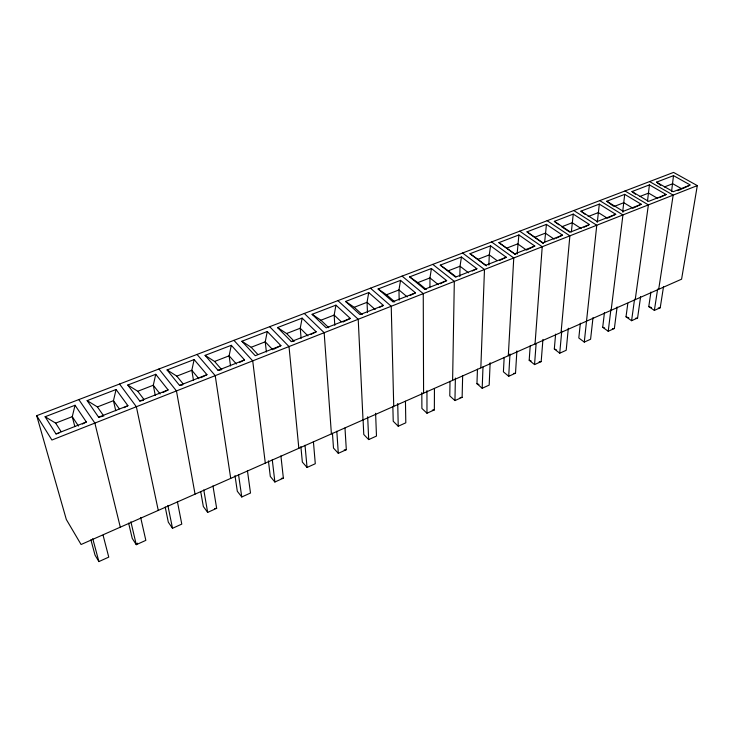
<?xml version="1.0" encoding="UTF-8"?>
<svg xmlns="http://www.w3.org/2000/svg" width="734" height="734" viewBox="0 0 734 734"><rect width="100%" height="100%" fill="white"/><g stroke="black" fill="none" stroke-linecap="round" stroke-linejoin="round"><path stroke-width="1.1" d="M429.95 287.086L429.959 277.911L431.427 268.516L446.657 280.617L440.207 283.783M421.821 392.607L421.894 408.416L426.977 413.233L434.354 409.902L434.445 388.433M450.015 381.285L449.786 395.892L454.952 400.581L462.126 397.342L462.649 375.973M452.612 380.35L454.318 281.388L432.776 264.387M454.952 400.581L455.383 378.065M459.833 276.498L460.044 266.24L461.429 257.01L476.898 268.754L472.283 271.011M490.147 362.724L489.174 385.111L482.183 388.268L476.953 383.708L477.458 369.165M480.834 367.881L484.477 269.506L462.594 253.001M482.183 388.268L483 366.982M488.881 265.093L489.284 254.9L490.569 245.826L506.267 257.23L499.799 260.387M597.182 222.31L597.219 221.549L580.915 211.163L599.32 204.098L615.734 214.282L608.348 217.842M504.175 357.366L503.405 371.826L508.708 376.276L515.516 373.202L516.892 350.925M508.304 355.742L513.763 257.955L491.569 241.936M508.708 376.276L509.974 353.981M517.103 254.148L518.901 234.953L534.802 246.037L526.48 250.083L517.699 243.881L506.607 248.175L498.909 242.633L518.901 234.953M542.94 339.429L541.178 361.596L534.545 364.596L529.186 360.266L530.205 345.87M535.04 343.934L542.224 246.743L519.745 231.173M534.545 364.596L536.123 343.512M544.646 242.229L546.445 224.384L562.528 235.155L556.069 238.293M568.309 328.236L566.198 350.283L559.73 353.201L554.317 348.989L555.61 334.135M561.07 332.429L569.878 235.834L547.142 220.705M559.73 353.201L561.749 331.126M571.364 231.871L573.245 214.108L589.503 224.576L570.465 232.045L554.326 221.365L573.245 214.108M673.509 175.637L656.508 182.16L673.225 191.721L690.309 185.014L673.509 175.637L671.546 191.629M659.673 197.611L666.114 194.51L649.425 184.876L647.507 201.043M580.346 323.217L578.814 337.989L584.282 342.099L590.586 339.255L593.008 317.648M584.282 342.099L596.77 225.237L573.795 210.53M597.375 221.668L599.32 204.098M613.872 206.566L623.808 202.712L632.965 208.254L641.259 204.263L624.707 194.363L622.698 211.731M617.111 307.005L614.376 328.493L608.22 331.282L602.706 327.272L604.458 312.574M608.22 331.282L610.881 309.757M611.128 310.308L622.937 214.924L599.742 200.621M640.626 296.628L637.58 318.006L631.579 320.712L626.019 316.804L627.827 303.316M631.579 320.712L634.543 299.307M635.213 299.665L648.388 204.887L624.992 190.968M663.554 286.499L660.224 307.766L654.37 310.409L648.764 306.601L650.93 292.059M654.37 310.409L657.627 289.123M658.692 289.288L673.17 195.116L649.599 181.573M378.102 288.985L386.515 294.765L394.718 301.83L392.864 301.729L378.102 288.985L400.544 280.37L398.966 289.939L399.168 300.178M697.3 185.61L681.592 279.177L81.079 544.509L66.326 519.498L36.7 415.673L673.564 172.417L697.3 185.61L51.912 440.024L36.7 415.673M368.734 292.572L383.405 305.436L360.055 314.602L345.604 301.454L368.734 292.572L367.046 302.316L367.477 312.629M335.943 305.151L350.311 318.428L326.226 327.869L312.097 314.308L335.943 305.151L334.154 315.079L334.805 325.309M293.261 341.383L291.315 341.576L277.544 327.566L302.142 318.125L300.234 328.236L301.123 338.402M267.277 331.502L280.929 345.65L255.267 355.715L241.899 341.246L267.277 331.502L265.24 341.815L266.387 352.026M220.851 369.89L218.035 370.321L205.089 355.366L231.293 345.31L229.118 355.825L230.531 365.963M182.72 384.873L179.555 385.423L167.068 369.954L194.134 359.568L191.822 370.294L193.501 380.359M143.525 400.305L139.772 401.03L127.78 385.029L155.755 374.294L153.287 385.24L155.278 395.351M102.76 416.306L98.595 417.187L87.144 400.617L116.082 389.515L113.458 400.691L115.733 410.728M58.858 433.262L55.977 433.913L45.113 416.747L75.051 405.26L72.262 416.673L74.85 426.628M622.992 212.172L623.239 211.337L641.259 204.263M137.542 543.178L136.276 544.683L132.239 538.407L128.624 523.149M82.401 424.023L86.337 421.995L75.051 405.26M123.945 407.709L127.918 405.682L116.082 389.515M163.095 392.461L168.104 389.919L155.755 374.294M200.905 377.726L206.96 374.67L194.134 359.568M239.468 362.477L244.55 359.917L231.293 345.31M273.791 349.219L280.929 345.65M311.042 334.374L316.171 331.823L302.142 318.125M342.989 322.052L350.311 318.428M379.735 307.252L383.405 305.436M409.994 295.554L415.508 292.838L400.544 280.37M583.961 227.256L588.576 225.017M683.079 188.482L689.281 185.509M90.897 539.811L95.025 555.106L98.897 561.583L108.76 557.124L103.09 535.26M165.196 506.992L168.315 522.213L172.508 528.296L181.784 524.104L177.399 501.606M200.767 491.927L203.327 506.497L207.658 512.405L216.658 508.332L212.952 485.908M234.999 475.614L237.302 491.248L241.77 496.982L250.505 493.028L247.431 470.678M268.424 460.86L270.296 476.449L274.883 482.009L283.37 478.173L280.902 455.897M300.876 446.538L302.344 462.062L307.051 467.457L315.29 463.732L313.4 441.547M332.447 433.216L333.493 448.079L338.301 453.328L346.32 449.703L344.98 427.959M363.073 419.683L363.78 434.491L368.688 439.593L376.478 436.069L375.606 413.27M392.855 406.535L393.231 421.27L398.232 426.234L405.81 422.802L405.452 401.241M55.977 433.913L86.337 421.995M98.595 417.187L127.918 405.682M139.772 401.03L168.104 389.919M179.555 385.423L206.96 374.67M218.035 370.321L244.55 359.917M291.315 341.576L316.171 331.823M392.864 301.729L415.508 292.838M431.427 268.516L409.636 276.883L424.683 289.242L446.657 280.617M476.898 268.754L455.557 277.122L440.262 265.13L461.429 257.01M490.569 245.826L469.999 253.716L485.541 265.359L506.267 257.23M498.909 242.633L514.662 253.936L534.802 246.037M546.445 224.384L527.003 231.852L542.958 242.835L562.528 235.155M597.219 221.549L615.734 214.282M666.114 194.51L648.572 201.391L631.974 191.574L649.425 184.876M677.84 190.629L680.996 189.39M45.113 416.747L55.646 423.114L72.262 416.673L78.474 426.041M87.144 400.617L97.402 406.92L113.458 400.691L119.321 408.838M127.78 385.029L137.772 391.259L153.287 385.24L160.095 393.984M167.068 369.954L176.802 376.12L191.822 370.294L198.886 378.744M205.089 355.366L214.576 361.467L229.118 355.825L236.421 364M241.899 341.246L251.156 347.274L265.24 341.815L272.764 349.733M277.544 327.566L286.581 333.53L300.234 328.236L307.968 335.906M312.097 314.308L320.923 320.217L334.154 315.079L341.282 321.767M345.604 301.454L354.219 307.298L367.046 302.316L375.147 309.519M386.515 294.765L398.966 289.939L407.232 296.921M409.636 276.883L417.866 282.608L429.959 277.911L438.363 284.691M440.262 265.13L448.309 270.8L460.044 266.24L468.595 272.819M469.999 253.716L477.871 259.322L489.284 254.9L497.083 260.643M527.003 231.852L534.545 237.339L545.325 233.155L554.216 239.183M588.145 216.548L598.357 212.585L607.431 218.292M639.892 196.473L648.599 193.097L657.829 198.492M664.362 186.977L672.748 183.729L682.042 188.977M612.982 205.905L606.789 201.235L624.707 194.363M658.251 308.051L660.224 307.766M635.598 318.281L637.58 318.006M612.385 328.777L614.376 328.493M539.16 361.862L541.178 361.596M513.479 373.459L515.516 373.202M460.071 397.599L462.126 397.342M432.289 410.15L434.354 409.902M344.228 449.942L346.32 449.703M281.269 478.394L283.37 478.173M214.539 508.543L216.658 508.332M424.683 289.242L426.215 289.462L417.866 282.608M476.953 383.708L478.981 384.433M554.317 348.989L556.262 349.687M529.186 360.266L531.159 360.972M626.019 316.804L628.827 317.831M602.706 327.272L604.605 327.96M648.764 306.601L651.535 307.61M485.541 265.359L486.495 265.781L477.871 259.322M606.789 201.235L623.239 211.337M581.19 228.595L572.199 222.732L561.712 226.806L569.768 232.137M534.545 237.339L543.389 243.44L542.958 242.835M506.607 248.175L515.351 254.45L514.662 253.936M554.326 221.365L558.941 224.76M580.915 211.163L585.429 214.53M631.974 191.574L635.451 194.207M656.508 182.16L660.765 185.427M448.309 270.8L455.952 276.782M402.076 276.112L423.252 293.637L423.582 393.176M370.459 288.196L391.231 306.262L393.736 406.361M354.219 307.298L362.247 314.583M337.879 300.637L358.22 319.272L363.018 419.94M320.923 320.217L328.777 327.731M304.298 313.464L324.162 332.704L331.401 433.904M286.581 333.53L294.242 341.292M269.662 326.694L289.012 346.558L298.839 448.291M251.156 347.274L257.854 354.494M233.926 340.347L252.716 360.862L265.295 463.117M214.576 361.467L221.796 369.752M197.033 354.439L215.218 375.643L230.715 478.394M176.802 376.12L183.069 383.827M158.929 368.991L176.454 390.928L195.06 494.147M137.772 391.259L143.791 399.241M119.541 384.029L136.359 406.728L158.269 510.405M97.402 406.92L103.806 416.095M78.822 399.58L94.87 423.087L120.303 527.186M55.646 423.114L61.124 431.665M92.732 538.618L98.897 561.583M130.891 521.773L136.276 544.683L145.837 540.362L140.653 517.461M167.866 505.442L172.508 528.296M203.777 489.954L207.658 512.405M238.532 474.604L241.77 496.982M272.268 459.704L274.883 482.009M305.014 445.244L307.051 467.457M336.814 431.207L338.301 453.328M367.679 416.765L368.688 439.593M397.727 403.507L398.232 426.234M426.959 390.616L426.977 413.233"/></g></svg>
